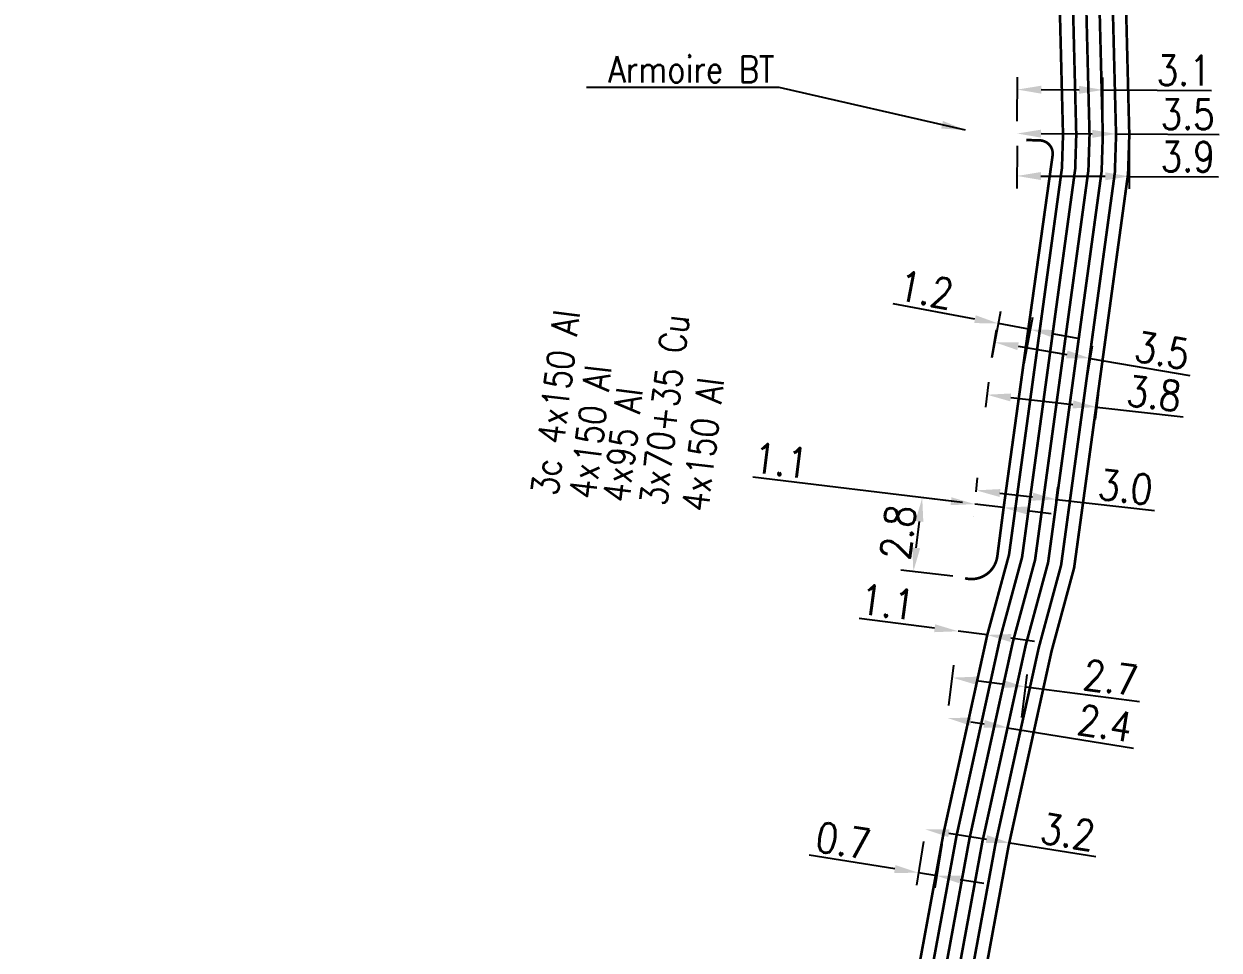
# Model space of a CAD drawing. Header units: millimetres. Extents: x 184994 to 186004, y 128000 to 129009.
# Drawn here: x 185215.34 to 185260.43, y 128471.51 to 128506.43 of the extents above; entities that cross this region are included whole.
import ezdxf

# ---------------------------------------------------------------- set-up
doc = ezdxf.new("R2010")
doc.units = ezdxf.units.MM
doc.header["$PDMODE"] = 34
doc.linetypes.add('B_ST_Al', pattern=[2000, 1000, 1000])
doc.linetypes.add('B_ST_CU', pattern=[2000, 1000, 1000])
doc.layers.get('Defpoints').update_dxf_attribs({"linetype": 'CONTINUOUS'})
doc.layers.add('B_100', color=3, linetype='CONTINUOUS')
doc.layers.add('B_110', color=1, linetype='CONTINUOUS')
doc.styles.get("Standard").update_dxf_attribs({"font": 'romans.shx', "width": 0.85})
doc.dimstyles.get("Standard").update_dxf_attribs({"dimtxt": 1.5, "dimasz": 1.2, "dimexe": 0.625, "dimexo": 0.625, "dimgap": 0.25, "dimtad": 1, "dimdec": 1, "dimzin": 0, "dimdsep": 46, "dimtxsty": 'Standard', "dimcen": -0.5, "dimadec": 0, "dimazin": 0, "dimtfac": 1, "dimtdec": 1, "dimtmove": 0, "dimatfit": 3, "dimfxl": 0, "dimtolj": 1, "dimtzin": 0, "dimarcsym": 0})

# ---------------------------------------------------------------- blocks, each defined once
blk = doc.blocks.new('*D241')
at = {"layer": 'B_110', "color": 0, "linetype": 'Continuous', "lineweight": -2, "transparency": 16777216}
for p, q in [((185250.233, 128475.919), (185251.648, 128475.692)), ((185249.27, 128475.598), (185249.27, 128475.598)), ((185252.536, 128475.55), (185255.774, 128475.031)), ((185252.462, 128475.087), (185252.462, 128475.087))]:
    blk.add_line(p, q, dxfattribs=at)
at = {"layer": 'B_110', "color": 0, "linetype": 'Continuous', "transparency": 16777216}
for points in [[(185250.257, 128476.067), (185250.209, 128475.771), (185249.344, 128476.061)], [(185251.671, 128475.84), (185251.624, 128475.544), (185252.536, 128475.55)]]:
    blk.add_solid(points, dxfattribs=at)
at = {"layer": 'Defpoints', "color": 0, "linetype": 'Continuous', "transparency": 16777216}
for p in [(185249.344, 128476.061), (185249.344, 128476.061), (185252.536, 128475.55)]:
    blk.add_point(p, dxfattribs=at)
at = {"layer": 'B_110', "color": 0, "linetype": 'Continuous', "transparency": 16777216, "insert": (185254.718, 128475.96), "char_height": 1.125, "attachment_point": 5, "rotation": 350.898}
blk.add_mtext('\\A1;3.2', dxfattribs=at)
blk = doc.blocks.new('*D242')
at = {"layer": 'B_110', "color": 0, "linetype": 'Continuous', "lineweight": -2, "transparency": 16777216}
for p, q in [((185251.725, 128492.926), (185251.619, 128491.985)), ((185252.566, 128492.35), (185254.914, 128492.085)), ((185255.862, 128492.46), (185255.756, 128491.518)), ((185255.808, 128491.984), (185259.066, 128491.617))]:
    blk.add_line(p, q, dxfattribs=at)
at = {"layer": 'B_110', "color": 0, "linetype": 'Continuous', "transparency": 16777216}
for points in [[(185252.582, 128492.499), (185252.549, 128492.201), (185251.671, 128492.451)], [(185254.931, 128492.234), (185254.897, 128491.936), (185255.808, 128491.984)]]:
    blk.add_solid(points, dxfattribs=at)
at = {"layer": 'Defpoints', "color": 0, "linetype": 'Continuous', "transparency": 16777216}
for p in [(185251.777, 128493.392), (185255.915, 128492.925), (185251.671, 128492.451)]:
    blk.add_point(p, dxfattribs=at)
at = {"layer": 'B_110', "color": 0, "linetype": 'Continuous', "transparency": 16777216, "insert": (185257.969, 128492.495), "char_height": 1.125, "attachment_point": 5, "rotation": 353.5616}
blk.add_mtext('\\A1;3.8', dxfattribs=at)
blk = doc.blocks.new('*D323')
at = {"layer": 'B_100', "color": 0, "linetype": 'Continuous', "lineweight": -2, "transparency": 16777216}
for p, q in [((185251.856, 128493.854), (185252.033, 128494.895)), ((185252.841, 128494.282), (185254.68, 128493.97)), ((185255.469, 128493.241), (185255.646, 128494.282)), ((185255.568, 128493.82), (185259.326, 128493.181))]:
    blk.add_line(p, q, dxfattribs=at)
at = {"layer": 'B_100', "color": 0, "linetype": 'Continuous', "transparency": 16777216}
for points in [[(185252.867, 128494.43), (185252.816, 128494.135), (185251.954, 128494.433)], [(185254.705, 128494.118), (185254.655, 128493.822), (185255.568, 128493.82)]]:
    blk.add_solid(points, dxfattribs=at)
at = {"layer": 'Defpoints', "color": 0, "linetype": 'Continuous', "transparency": 16777216}
for p in [(185251.954, 128494.433), (185251.777, 128493.392), (185255.391, 128492.779)]:
    blk.add_point(p, dxfattribs=at)
at = {"layer": 'B_100', "color": 0, "linetype": 'Continuous', "transparency": 16777216, "insert": (185258.279, 128494.12), "char_height": 1.125, "attachment_point": 5, "rotation": 350.3635}
blk.add_mtext('\\A1;3.5', dxfattribs=at)
blk = doc.blocks.new('*D333')
at = {"layer": 'B_100', "color": 0, "linetype": 'Continuous', "lineweight": -2, "transparency": 16777216}
for p, q in [((185250.312, 128488.434), (185242.83, 128489.338)), ((185252.298, 128488.194), (185251.206, 128488.326)), ((185253.191, 128488.086), (185254.085, 128487.978)), ((185251.149, 128487.861), (185251.149, 128487.861)), ((185252.242, 128487.729), (185252.242, 128487.729))]:
    blk.add_line(p, q, dxfattribs=at)
at = {"layer": 'B_100', "color": 0, "linetype": 'Continuous', "transparency": 16777216}
for points in [[(185250.33, 128488.583), (185250.294, 128488.285), (185251.206, 128488.326)], [(185253.209, 128488.235), (185253.173, 128487.937), (185252.298, 128488.194)]]:
    blk.add_solid(points, dxfattribs=at)
at = {"layer": 'Defpoints', "color": 0, "linetype": 'Continuous', "transparency": 16777216}
for p in [(185251.206, 128488.326), (185251.206, 128488.326), (185252.298, 128488.194)]:
    blk.add_point(p, dxfattribs=at)
at = {"layer": 'B_100', "color": 0, "linetype": 'Continuous', "transparency": 16777216, "insert": (185243.898, 128489.964), "char_height": 1.125, "attachment_point": 5, "rotation": 353.1106}
blk.add_mtext('\\A1;1.1', dxfattribs=at)
blk = doc.blocks.new('*D336')
at = {"layer": 'B_110', "color": 0, "linetype": 'Continuous', "lineweight": -2, "transparency": 16777216}
for p, q in [((185251.062, 128480.12), (185251.56, 128480.039)), ((185252.448, 128479.895), (185257.203, 128479.125))]:
    blk.add_line(p, q, dxfattribs=at)
at = {"layer": 'B_110', "color": 0, "linetype": 'Continuous', "transparency": 16777216}
for points in [[(185251.086, 128480.268), (185251.038, 128479.972), (185250.173, 128480.264)], [(185251.584, 128480.187), (185251.536, 128479.891), (185252.448, 128479.895)]]:
    blk.add_solid(points, dxfattribs=at)
at = {"layer": 'Defpoints', "color": 0, "linetype": 'Continuous', "transparency": 16777216}
for p in [(185250.173, 128480.264), (185250.173, 128480.264), (185252.448, 128479.895)]:
    blk.add_point(p, dxfattribs=at)
at = {"layer": 'B_110', "color": 0, "linetype": 'Continuous', "transparency": 16777216, "insert": (185256.126, 128480.059), "char_height": 1.125, "attachment_point": 5, "rotation": 350.7926}
blk.add_mtext('\\A1;2.4', dxfattribs=at)
blk = doc.blocks.new('*D340')
at = {"layer": 'B_100', "color": 0, "linetype": 'Continuous', "lineweight": -2, "transparency": 16777216}
for p, q in [((185249.27, 128475.598), (185249.008, 128473.96)), ((185249.961, 128475.488), (185249.699, 128473.85)), ((185248.193, 128474.566), (185244.956, 128475.084)), ((185249.773, 128474.313), (185249.082, 128474.423)), ((185250.662, 128474.17), (185251.55, 128474.028))]:
    blk.add_line(p, q, dxfattribs=at)
at = {"layer": 'B_100', "color": 0, "linetype": 'Continuous', "transparency": 16777216}
for points in [[(185248.217, 128474.714), (185248.169, 128474.418), (185249.082, 128474.423)], [(185250.685, 128474.318), (185250.638, 128474.022), (185249.773, 128474.313)]]:
    blk.add_solid(points, dxfattribs=at)
at = {"layer": 'Defpoints', "color": 0, "linetype": 'Continuous', "transparency": 16777216}
for p in [(185249.344, 128476.061), (185250.035, 128475.95), (185249.082, 128474.423)]:
    blk.add_point(p, dxfattribs=at)
at = {"layer": 'B_100', "color": 0, "linetype": 'Continuous', "transparency": 16777216, "insert": (185246.249, 128475.637), "char_height": 1.125, "attachment_point": 5, "rotation": 350.898}
blk.add_mtext('\\A1;0.7', dxfattribs=at)
blk = doc.blocks.new('*D341')
at = {"layer": 'B_100', "color": 0, "linetype": 'Continuous', "lineweight": -2, "transparency": 16777216}
for p, q in [((185249.695, 128483.645), (185246.85, 128484.009)), ((185251.679, 128483.391), (185250.588, 128483.531)), ((185252.572, 128483.277), (185253.465, 128483.163))]:
    blk.add_line(p, q, dxfattribs=at)
at = {"layer": 'B_100', "color": 0, "linetype": 'Continuous', "transparency": 16777216}
for points in [[(185249.714, 128483.793), (185249.676, 128483.496), (185250.588, 128483.531)], [(185252.591, 128483.426), (185252.553, 128483.128), (185251.679, 128483.391)]]:
    blk.add_solid(points, dxfattribs=at)
at = {"layer": 'Defpoints', "color": 0, "linetype": 'Continuous', "transparency": 16777216}
for p in [(185250.588, 128483.531), (185250.588, 128483.531), (185251.679, 128483.391)]:
    blk.add_point(p, dxfattribs=at)
at = {"layer": 'B_100', "color": 0, "linetype": 'Continuous', "transparency": 16777216, "insert": (185247.921, 128484.628), "char_height": 1.125, "attachment_point": 5, "rotation": 352.7109}
blk.add_mtext('\\A1;1.1', dxfattribs=at)
blk = doc.blocks.new('*D5')
at = {"layer": 'B_100', "color": 0, "linetype": 'Continuous', "lineweight": -2, "transparency": 16777216}
for p, q in [((185250.232, 128480.729), (185250.425, 128482.247)), ((185252.984, 128480.283), (185253.189, 128481.896)), ((185251.259, 128481.669), (185252.237, 128481.544)), ((185253.13, 128481.431), (185257.419, 128480.886))]:
    blk.add_line(p, q, dxfattribs=at)
at = {"layer": 'B_100', "color": 0, "linetype": 'Continuous', "transparency": 16777216}
for points in [[(185251.278, 128481.817), (185251.24, 128481.52), (185250.366, 128481.782)], [(185252.256, 128481.693), (185252.218, 128481.396), (185253.13, 128481.431)]]:
    blk.add_solid(points, dxfattribs=at)
at = {"layer": 'Defpoints', "color": 0, "linetype": 'Continuous', "transparency": 16777216}
for p in [(185250.366, 128481.782), (185250.173, 128480.264), (185252.925, 128479.818)]:
    blk.add_point(p, dxfattribs=at)
at = {"layer": 'B_100', "color": 0, "linetype": 'Continuous', "transparency": 16777216, "insert": (185256.334, 128481.78), "char_height": 1.125, "attachment_point": 5, "rotation": 352.7623}
blk.add_mtext('\\A1;2.7', dxfattribs=at)
blk = doc.blocks.new('*D6')
at = {"layer": 'B_100', "color": 0, "linetype": 'Continuous', "lineweight": -2, "transparency": 16777216}
for p, q in [((185250.74, 128488.382), (185248.761, 128488.621)), ((185248.999, 128486.678), (185249.119, 128487.672)), ((185250.382, 128485.604), (185248.425, 128485.841))]:
    blk.add_line(p, q, dxfattribs=at)
at = {"layer": 'B_100', "color": 0, "linetype": 'Continuous', "transparency": 16777216}
for points in [[(185248.97, 128487.69), (185249.268, 128487.654), (185249.227, 128488.565)], [(185248.85, 128486.696), (185249.148, 128486.66), (185248.891, 128485.784)]]:
    blk.add_solid(points, dxfattribs=at)
at = {"layer": 'Defpoints', "color": 0, "linetype": 'Continuous', "transparency": 16777216}
for p in [(185249.227, 128488.565), (185251.206, 128488.326), (185250.848, 128485.548)]:
    blk.add_point(p, dxfattribs=at)
at = {"layer": 'B_100', "color": 0, "linetype": 'Continuous', "transparency": 16777216, "insert": (185248.314, 128487.265), "char_height": 1.125, "attachment_point": 5, "rotation": 83.1106}
blk.add_mtext('\\A1;2.8', dxfattribs=at)
blk = doc.blocks.new('*D7')
at = {"layer": 'B_110', "color": 0, "linetype": 'Continuous', "lineweight": -2, "transparency": 16777216}
for p, q in [((185251.258, 128488.792), (185251.317, 128489.311)), ((185254.281, 128488.444), (185254.34, 128488.969)), ((185252.159, 128488.744), (185253.393, 128488.604)), ((185254.288, 128488.504), (185257.991, 128488.086))]:
    blk.add_line(p, q, dxfattribs=at)
at = {"layer": 'B_110', "color": 0, "linetype": 'Continuous', "transparency": 16777216}
for points in [[(185252.175, 128488.893), (185252.142, 128488.595), (185251.264, 128488.845)], [(185253.41, 128488.754), (185253.376, 128488.455), (185254.288, 128488.504)]]:
    blk.add_solid(points, dxfattribs=at)
at = {"layer": 'Defpoints', "color": 0, "linetype": 'Continuous', "transparency": 16777216}
for p in [(185251.264, 128488.845), (185251.206, 128488.326), (185254.228, 128487.978)]:
    blk.add_point(p, dxfattribs=at)
at = {"layer": 'B_110', "color": 0, "linetype": 'Continuous', "transparency": 16777216, "insert": (185256.893, 128488.964), "char_height": 1.125, "attachment_point": 5, "rotation": 353.5616}
blk.add_mtext('\\A1;3.0', dxfattribs=at)
blk = doc.blocks.new('*D8')
at = {"layer": 'B_100', "color": 0, "linetype": 'Continuous', "lineweight": -2, "transparency": 16777216}
for p, q in [((185251.217, 128495.301), (185248.128, 128495.875)), ((185251.863, 128493.853), (185252.188, 128495.597)), ((185253.072, 128493.631), (185253.396, 128495.372)), ((185253.31, 128494.911), (185252.102, 128495.136)), ((185254.195, 128494.746), (185255.08, 128494.582))]:
    blk.add_line(p, q, dxfattribs=at)
at = {"layer": 'B_100', "color": 0, "linetype": 'Continuous', "transparency": 16777216}
for points in [[(185251.244, 128495.448), (185251.19, 128495.153), (185252.102, 128495.136)], [(185254.222, 128494.894), (185254.167, 128494.599), (185253.31, 128494.911)]]:
    blk.add_solid(points, dxfattribs=at)
at = {"layer": 'Defpoints', "color": 0, "linetype": 'Continuous', "transparency": 16777216}
for p in [(185252.102, 128495.136), (185251.777, 128493.392), (185252.986, 128493.17)]:
    blk.add_point(p, dxfattribs=at)
at = {"layer": 'B_100', "color": 0, "linetype": 'Continuous', "transparency": 16777216, "insert": (185249.367, 128496.408), "char_height": 1.125, "attachment_point": 5, "rotation": 349.4603}
blk.add_mtext('\\A1;1.2', dxfattribs=at)
blk = doc.blocks.new('*D12')
at = {"layer": 'B_100', "color": 0, "linetype": 'Continuous', "lineweight": -2, "transparency": 16777216}
for p, q in [((185253.709, 128502.297), (185255.639, 128502.289)), ((185256.539, 128502.286), (185260.426, 128502.27))]:
    blk.add_line(p, q, dxfattribs=at)
at = {"layer": 'B_100', "color": 0, "linetype": 'Continuous', "transparency": 16777216}
for points in [[(185253.709, 128502.447), (185253.708, 128502.147), (185252.809, 128502.301)], [(185255.64, 128502.439), (185255.639, 128502.139), (185256.539, 128502.286)]]:
    blk.add_solid(points, dxfattribs=at)
at = {"layer": 'Defpoints', "color": 0, "linetype": 'Continuous', "transparency": 16777216}
for p in [(185252.809, 128502.301), (185252.809, 128502.301), (185256.539, 128502.286)]:
    blk.add_point(p, dxfattribs=at)
at = {"layer": 'B_100', "color": 0, "linetype": 'Continuous', "transparency": 16777216, "insert": (185259.24, 128503.025), "char_height": 1.125, "attachment_point": 5, "rotation": 359.7716}
blk.add_mtext('\\A1;3.5', dxfattribs=at)
blk = doc.blocks.new('*D13')
at = {"layer": 'B_110', "color": 0, "linetype": 'Continuous', "lineweight": -2, "transparency": 16777216}
for p, q in [((185252.807, 128501.832), (185252.8, 128500.233)), ((185257.036, 128501.815), (185257.03, 128500.216)), ((185253.702, 128500.698), (185256.132, 128500.688)), ((185257.032, 128500.684), (185260.404, 128500.671))]:
    blk.add_line(p, q, dxfattribs=at)
at = {"layer": 'B_110', "color": 0, "linetype": 'Continuous', "transparency": 16777216}
for points in [[(185253.703, 128500.848), (185253.702, 128500.548), (185252.802, 128500.701)], [(185256.132, 128500.838), (185256.131, 128500.538), (185257.032, 128500.684)]]:
    blk.add_solid(points, dxfattribs=at)
at = {"layer": 'Defpoints', "color": 0, "linetype": 'Continuous', "transparency": 16777216}
for p in [(185252.809, 128502.301), (185257.038, 128502.284), (185252.802, 128500.701)]:
    blk.add_point(p, dxfattribs=at)
at = {"layer": 'B_110', "color": 0, "linetype": 'Continuous', "transparency": 16777216, "insert": (185259.24, 128501.426), "char_height": 1.125, "attachment_point": 5, "rotation": 359.7716}
blk.add_mtext('\\A1;3.9', dxfattribs=at)
blk = doc.blocks.new('*D14')
at = {"layer": 'B_110', "color": 0, "linetype": 'Continuous', "lineweight": -2, "transparency": 16777216}
for p, q in [((185252.81, 128502.769), (185252.817, 128504.427)), ((185256.04, 128502.756), (185256.046, 128504.414)), ((185253.715, 128503.955), (185255.144, 128503.949)), ((185256.044, 128503.945), (185260.142, 128503.929))]:
    blk.add_line(p, q, dxfattribs=at)
at = {"layer": 'B_110', "color": 0, "linetype": 'Continuous', "transparency": 16777216}
for points in [[(185253.716, 128504.105), (185253.715, 128503.805), (185252.815, 128503.958)], [(185255.145, 128504.099), (185255.144, 128503.799), (185256.044, 128503.945)]]:
    blk.add_solid(points, dxfattribs=at)
at = {"layer": 'Defpoints', "color": 0, "linetype": 'Continuous', "transparency": 16777216}
for p in [(185252.815, 128503.958), (185252.809, 128502.301), (185256.038, 128502.288)]:
    blk.add_point(p, dxfattribs=at)
at = {"layer": 'B_110', "color": 0, "linetype": 'Continuous', "transparency": 16777216, "insert": (185259.093, 128504.683), "char_height": 1.125, "attachment_point": 5, "rotation": 359.7716}
blk.add_mtext('\\A1;3.1', dxfattribs=at)

msp = doc.modelspace()

# ---------------------------------------------------------------- linework, layer by layer
at = {"layer": 'B_100', "linetype": 'B_ST_Al', "const_width": 0.1, "flags": 128}
for points in [[(185255.328, 128545.916), (185255.44, 128545.912, -0.422704), (185256.402, 128544.848), (185256.169, 128541.232), (185255.552, 128531.457), (185254.672, 128516.62), (185255.038, 128502.25), (185254.997, 128500.958), (185252.993, 128486.321), (185252.163, 128483.259), (185250.518, 128475.805), (185247.466, 128459.212), (185246.427, 128454.751), (185244.544, 128446.662), (185242.718, 128437.764, -0.411284), (185241.547, 128436.983), (185217.015, 128441.761, 0.369268), (185215.884, 128441.121, 0.369268)], [(185215.385, 128441.205, -0.3867), (185217.111, 128442.252), (185241.643, 128437.474, 0.411284), (185242.228, 128437.865), (185244.055, 128446.769), (185245.94, 128454.865), (185246.976, 128459.314), (185250.028, 128475.905), (185251.677, 128483.379), (185252.502, 128486.421), (185254.498, 128501), (185254.538, 128502.251), (185254.172, 128516.629), (185255.053, 128531.488), (185255.67, 128541.264), (185255.903, 128544.881, 0.422704), (185255.422, 128545.412), (185255.31, 128545.416)], [(185253.149, 128502.057), (185253.664, 128502.042, -0.446595), (185254.145, 128501.473), (185253.241, 128495.009), (185252.298, 128488.194), (185252.059, 128486.356, -0.448752), (185250.844, 128485.528)]]:
    msp.add_lwpolyline(points, format="xyb", dxfattribs=at)
at = {"layer": 'B_100', "linetype": 'B_ST_CU', "flags": 128}
msp.add_lwpolyline([(185257.669, 128431.511, 0.1, 0.1, 0), (185256.503, 128431.854, 0.1, 0.1, -0.236756), (185256.176, 128432.16, 0.1, 0.1, 0), (185255.848, 128433.047, 0.1, 0.1, 0.225726), (185255.54, 128433.347, 0.1, 0.1, 0), (185254.873, 128433.574, 0.1, 0.1, 0), (185245.194, 128436.872, 0.1, 0.1, 0), (185244.557, 128437.089, 0.1, 0.1, -0.377763), (185244.228, 128437.663, 0.1, 0.1, 0), (185246.009, 128446.342, 0.1, 0.1, 0), (185247.888, 128454.411, 0.1, 0.1, 0), (185248.935, 128458.906, 0.1, 0.1, 0), (185251.989, 128475.508, 0.1, 0.1, 0), (185253.62, 128482.902, 0.1, 0.1, 0), (185254.466, 128486.022, 0.1, 0.1, 0), (185256.494, 128500.832, 0.1, 0.1, 0), (185256.539, 128502.245, 0.1, 0.1, 0), (185256.173, 128516.595, 0.1, 0.1, 0), (185256.742, 128526.185, 0.1, 0.1, 0.424674), (185254.793, 128528.303, 0.1, 0.1, 0), (185253.755, 128528.327, 0, 0, 0)], format="xyseb", dxfattribs=at)
at = {"layer": 'B_110', "linetype": 'B_ST_Al', "const_width": 0.1, "flags": 128}
for points in [[(185227.497, 128441.248), (185243.272, 128437.98, 0.414777), (185243.863, 128438.369), (185245.52, 128446.449), (185247.401, 128454.525), (185248.445, 128459.008), (185251.499, 128475.607), (185253.135, 128483.021), (185253.975, 128486.122), (185255.995, 128500.874), (185256.039, 128502.246), (185255.673, 128516.603), (185256.55, 128531.396), (185257.167, 128541.168), (185257.413, 128544.978, 0.129112), (185257.364, 128545.227), (185256.716, 128546.572, -0.118921), (185256.666, 128546.801), (185256.71, 128548.619)], [(185245.558, 128454.85), (185247.806, 128454.186, 0.431391), (185248.434, 128454.552), (185249.425, 128458.804), (185252.479, 128475.409), (185254.106, 128482.782), (185254.957, 128485.923), (185256.993, 128500.79), (185257.039, 128502.243), (185256.674, 128516.587), (185257.279, 128526.796, 0.080271), (185257.263, 128526.955), (185256.911, 128528.974, -0.080271), (185256.895, 128529.133), (185257.049, 128531.365), (185257.666, 128541.136), (185257.999, 128546.307, 0.422704), (185257.518, 128546.839), (185255.363, 128546.915)], [(185245.7, 128455.329), (185246.478, 128455.099, 0.431391), (185247.107, 128455.465), (185247.956, 128459.11), (185251.008, 128475.706), (185252.649, 128483.14), (185253.484, 128486.222), (185255.496, 128500.916), (185255.539, 128502.248), (185255.172, 128516.612), (185256.051, 128531.427), (185256.668, 128541.2), (185256.901, 128544.816, 0.422704), (185255.457, 128546.412), (185255.346, 128546.416)]]:
    msp.add_lwpolyline(points, format="xyb", dxfattribs=at)

# ---------------------------------------------------------------- texts
at = {"layer": 'B_100', "width": 0.85}
for s, p in [('3c 4x150 Al', (185235.465, 128488.604)), ('3x70+35 Cu', (185239.573, 128488.224))]:
    msp.add_text(s, height=1, rotation=83.0999, dxfattribs=at).set_placement(p)
at = {"layer": 'B_100', "insert": (185243.648, 128504.222), "char_height": 1, "attachment_point": 9}
msp.add_mtext('Armoire BT', dxfattribs=at)
at = {"layer": 'B_110', "linetype": 'B_ST_Al', "width": 0.85}
for s, p in [('4x150 Al', (185236.898, 128488.477)), ('4x150 Al', (185241.143, 128488.004)), ('4x95 Al', (185238.163, 128488.35))]:
    msp.add_text(s, height=1, rotation=83.0999, dxfattribs=at).set_placement(p)

# ---------------------------------------------------------------- dimensions: what is measured, and where the dimension line sits
at = {"layer": 'B_100', "linetype": 'Continuous'}
for base, p1, p2, angle, text, picture, middle, dimtype in [((185252.809, 128502.301), (185256.539, 128502.286), (185252.809, 128502.301), 359.7716, '3.5', '*D12', (185259.237, 128502.275), 160), ((185251.954, 128494.433), (185255.391, 128492.779), (185251.777, 128493.392), 170.3635, '3.5', '*D323', (185258.154, 128493.38), 161), ((185250.366, 128481.782), (185252.925, 128479.818), (185250.173, 128480.264), 352.7623, '2.7', '*D5', (185256.239, 128481.036), 160)]:
    dim = msp.add_linear_dim(base=base, p1=p1, p2=p2, angle=angle, text=text, dimstyle='Standard', override={"dimscale": 0.75}, dxfattribs=at)
    dim.commit()
    dim.dimension.update_dxf_attribs({"geometry": picture, "text_midpoint": middle, "dimtype": dimtype})
for base, p1, p2, angle, picture, middle, dimtype in [((185252.102, 128495.136), (185252.986, 128493.17), (185251.777, 128493.392), 349.4603, '*D8', (185249.23, 128495.67), 160), ((185251.206, 128488.326), (185252.298, 128488.194), (185251.206, 128488.326), 173.1106, '*D333', (185243.808, 128489.22), 161), ((185249.227, 128488.565), (185250.848, 128485.548), (185251.206, 128488.326), 263.1106, '*D6', (185249.059, 128487.175), 160), ((185250.588, 128483.531), (185251.679, 128483.391), (185250.588, 128483.531), 172.7109, '*D341', (185247.826, 128483.884), 161), ((185249.082, 128474.423), (185250.035, 128475.95), (185249.344, 128476.061), 170.898, '*D340', (185246.13, 128474.896), 161)]:
    dim = msp.add_linear_dim(base=base, p1=p1, p2=p2, angle=angle, dimstyle='Standard', override={"dimscale": 0.75}, dxfattribs=at)
    dim.commit()
    dim.dimension.update_dxf_attribs({"geometry": picture, "text_midpoint": middle, "dimtype": dimtype})
at = {"layer": 'B_110', "linetype": 'Continuous'}
for base, p1, p2, angle, text, picture, middle, dimtype in [((185252.815, 128503.958), (185256.038, 128502.288), (185252.809, 128502.301), 359.7716, '3.1', '*D14', (185259.09, 128503.933), 160), ((185252.802, 128500.701), (185257.038, 128502.284), (185252.809, 128502.301), 359.7716, '3.9', '*D13', (185259.237, 128500.676), 160), ((185251.671, 128492.451), (185255.915, 128492.925), (185251.777, 128493.392), 173.5616, '3.8', '*D242', (185257.884, 128491.75), 161), ((185250.173, 128480.264), (185252.448, 128479.895), (185250.173, 128480.264), 170.7926, '2.4', '*D336', (185256.006, 128479.318), 161)]:
    dim = msp.add_linear_dim(base=base, p1=p1, p2=p2, angle=angle, text=text, dimstyle='Standard', override={"dimscale": 0.75}, dxfattribs=at)
    dim.commit()
    dim.dimension.update_dxf_attribs({"geometry": picture, "text_midpoint": middle, "dimtype": dimtype})
for base, p1, p2, angle, picture, middle, dimtype in [((185251.264, 128488.845), (185254.228, 128487.978), (185251.206, 128488.326), 353.5616, '*D7', (185256.809, 128488.219), 160), ((185249.344, 128476.061), (185252.536, 128475.55), (185249.344, 128476.061), 170.898, '*D241', (185254.599, 128475.219), 161)]:
    dim = msp.add_linear_dim(base=base, p1=p1, p2=p2, angle=angle, dimstyle='Standard', override={"dimscale": 0.75}, dxfattribs=at)
    dim.commit()
    dim.dimension.update_dxf_attribs({"geometry": picture, "text_midpoint": middle, "dimtype": dimtype})

# ---------------------------------------------------------------- leaders
at = {"layer": 'B_100', "annotation_type": 0, "has_hookline": 1, "hookline_direction": 1, "text_width": 7.083}
msp.add_leader([(185250.853, 128502.431), (185243.835, 128504.035)], dimstyle='Standard', override={"dimscale": 0.75}, dxfattribs=at)

doc.saveas('drawing.dxf')
